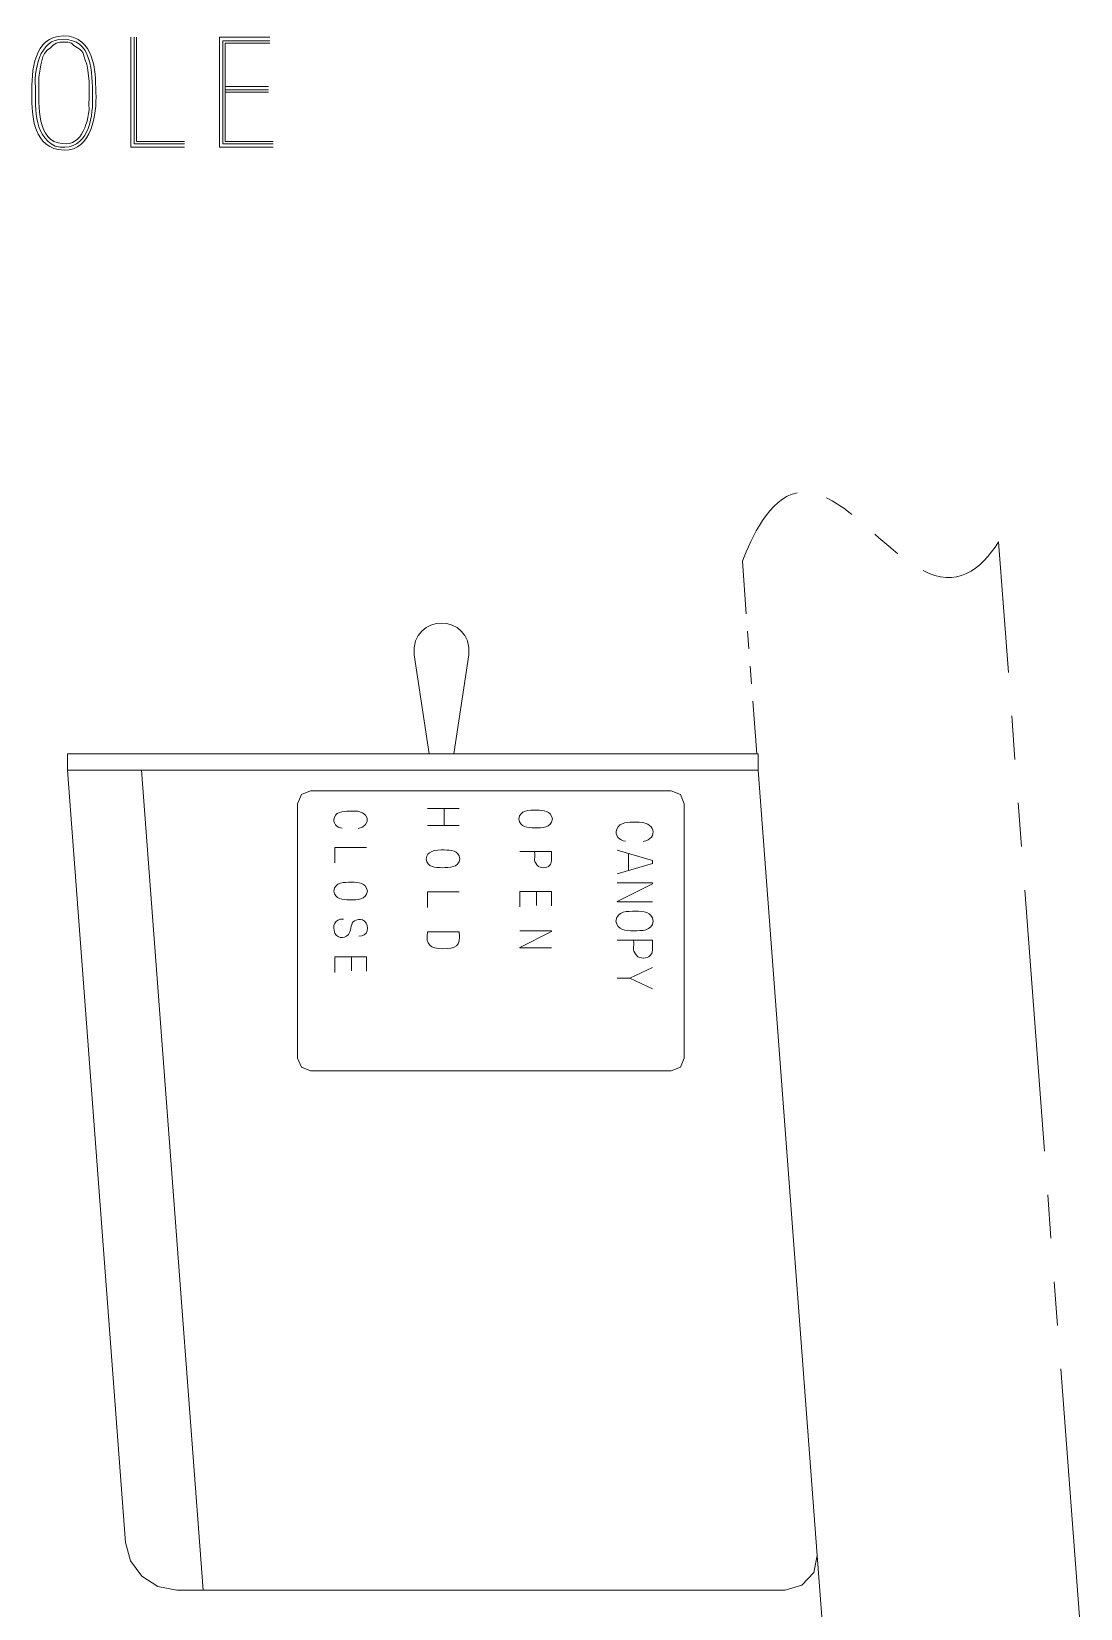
# Model space of a CAD drawing. Header units: millimetres. Extents: x 0.4 to 14.3, y 0.4 to 10.4.
# Drawn here: x 10.616 to 11.934, y 7.843 to 9.824 of the extents above; entities that cross this region are included whole.
import ezdxf

# ---------------------------------------------------------------- set-up
doc = ezdxf.new("R2010")
doc.units = ezdxf.units.MM
doc.layers.add('PDF_Geometry', color=7, linetype='Continuous')

msp = doc.modelspace()

# ---------------------------------------------------------------- linework, layer by layer
at = {"layer": 'PDF_Geometry', "lineweight": 15}
for points in [[(10.669, 9.8068), (10.666, 9.8098), (10.6616, 9.8112), (10.6513, 9.8112), (10.6469, 9.8098), (10.6425, 9.8068), (10.6396, 9.8039)], [(10.8082, 9.6789), (10.7406, 9.6789), (10.7406, 9.8171)], [(10.745, 9.8171), (10.745, 9.6834), (10.8082, 9.6834)], [(10.8082, 9.6863), (10.7479, 9.6863), (10.7479, 9.8171)], [(10.9151, 9.8171), (10.8519, 9.8171), (10.8519, 9.6789), (10.9195, 9.6789)], [(10.9195, 9.6834), (10.8563, 9.6834), (10.8563, 9.8127), (10.9151, 9.8127)], [(10.9151, 9.8098), (10.8592, 9.8098), (10.8592, 9.6863), (10.9195, 9.6863)], [(10.8592, 9.7554), (10.9136, 9.7554)], [(10.8592, 9.751), (10.9136, 9.751)], [(10.9136, 9.748), (10.8592, 9.748)], [(11.6148, 9.2383), (11.6219, 9.2349), (11.6365, 9.2254), (11.6466, 9.2176)], [(11.6756, 9.193), (11.6807, 9.1884), (11.6956, 9.1755), (11.7046, 9.1683)], [(11.8312, 9.1832), (11.8435, 9.0191)], [(11.5091, 9.1589), (11.5141, 9.0929)], [(11.5158, 9.0709), (11.5174, 9.0489)], [(11.1156, 8.917), (11.0966, 9.0411)], [(11.1466, 8.917), (11.1655, 9.0411)], [(11.5191, 9.0269), (11.5207, 9.005)], [(11.5224, 8.983), (11.5273, 8.917)], [(11.8476, 8.9644), (11.8517, 8.9097)], [(11.5289, 8.8963), (11.5289, 8.917), (10.6609, 8.917), (10.6609, 8.8963), (10.7339, 7.9261), (10.7401, 7.9029), (10.7544, 7.8835), (10.7747, 7.8707), (10.7983, 7.8662), (11.5629, 7.8662), (11.5839, 7.8722), (11.5988, 7.8882), (11.6031, 7.9097)], [(11.611, 7.8047), (11.6031, 7.9097), (11.5289, 8.8963), (10.6609, 8.8963)], [(10.7541, 8.8963), (10.8317, 7.8662)], [(11.1532, 8.848), (11.1133, 8.848)], [(11.1342, 8.848), (11.1342, 8.8266)], [(11.8558, 8.8551), (11.86, 8.8004)], [(11.1532, 8.8266), (11.1133, 8.8266)], [(10.997, 8.7798), (10.997, 8.7993), (11.0369, 8.7993)], [(11.2671, 8.7769), (11.2681, 8.7783), (11.269, 8.7797), (11.269, 8.7811), (11.2694, 8.782), (11.2694, 8.7941), (11.2295, 8.7941)], [(11.3517, 8.7662), (11.3961, 8.7791), (11.3961, 8.7827), (11.3517, 8.7957)], [(11.3662, 8.7915), (11.3662, 8.7703)], [(11.1133, 8.7237), (11.1133, 8.7433), (11.1532, 8.7433)], [(11.2694, 8.7258), (11.2694, 8.7439), (11.2295, 8.7439), (11.2295, 8.7244)], [(11.2504, 8.7439), (11.2504, 8.7262)], [(11.3961, 8.7308), (11.3517, 8.7308), (11.3517, 8.7313), (11.3961, 8.7536), (11.3961, 8.7546), (11.3517, 8.7546)], [(11.8641, 8.7457), (11.8888, 8.4175)], [(11.1532, 8.6932), (11.1133, 8.6932)], [(11.2694, 8.6732), (11.2295, 8.6732), (11.2295, 8.6737), (11.2694, 8.6937), (11.2694, 8.6946), (11.2295, 8.6946)], [(11.3936, 8.6637), (11.3946, 8.6653), (11.3956, 8.6668), (11.3956, 8.6684), (11.3961, 8.6694), (11.3961, 8.6828), (11.3517, 8.6828)], [(11.0369, 8.6436), (11.0369, 8.6618), (10.997, 8.6618), (10.997, 8.6422)], [(11.0179, 8.6618), (11.0179, 8.6441)], [(11.3961, 8.6216), (11.3677, 8.6351), (11.3961, 8.6485)], [(11.3677, 8.6351), (11.3517, 8.6351)], [(11.8929, 8.3628), (11.897, 8.3081)], [(11.9011, 8.2534), (11.9052, 8.1987)], [(11.9093, 8.144), (11.934, 7.8158)]]:
    msp.add_lwpolyline(points, dxfattribs=at)
msp.add_lwpolyline([(11.4359, 8.8542), (11.4312, 8.8657), (11.4198, 8.8704), (10.9664, 8.8704), (10.9549, 8.8657), (10.9502, 8.8542), (10.9502, 8.5346), (10.9549, 8.5232), (10.9664, 8.5184), (11.4198, 8.5184), (11.4312, 8.5232), (11.4359, 8.5346)], close=True, dxfattribs=at)
for points in [[(10.6631, 9.8186), (10.6216, 9.8232), (10.6162, 9.7824), (10.6161, 9.751)], [(10.6675, 9.8127), (10.6325, 9.8244), (10.62, 9.7877), (10.6205, 9.7598)], [(10.6969, 9.7422), (10.6959, 9.77), (10.6978, 9.8111), (10.6631, 9.8186)], [(10.6925, 9.7348), (10.6922, 9.7564), (10.6952, 9.8054), (10.6675, 9.8127)], [(10.6396, 9.8039), (10.6267, 9.797), (10.628, 9.7794), (10.6249, 9.7672)], [(10.6852, 9.7833), (10.6791, 9.7993), (10.6835, 9.7984), (10.669, 9.8068)], [(10.6881, 9.726), (10.6875, 9.7463), (10.69, 9.7634), (10.6852, 9.7833)], [(10.6161, 9.751), (10.616, 9.7243), (10.6158, 9.6825), (10.6499, 9.676)], [(10.6205, 9.7598), (10.6215, 9.7319), (10.6164, 9.6949), (10.6455, 9.6804)], [(10.6249, 9.7672), (10.6256, 9.745), (10.62, 9.6991), (10.644, 9.6863)], [(10.6455, 9.6804), (10.6815, 9.6711), (10.6919, 9.7064), (10.6925, 9.7348)], [(10.6499, 9.676), (10.6883, 9.6691), (10.697, 9.7134), (10.6969, 9.7422)], [(10.644, 9.6863), (10.6745, 9.6743), (10.6851, 9.7008), (10.6881, 9.726)], [(11.5091, 9.1589), (11.5205, 9.1875), (11.5428, 9.2383), (11.578, 9.2448)], [(11.7362, 9.1473), (11.7774, 9.1247), (11.8087, 9.1474), (11.8312, 9.1832)], [(11.0966, 9.0411), (11.0924, 9.0945), (11.1697, 9.0945), (11.1655, 9.0411)], [(10.9965, 8.837), (10.995, 8.8333), (10.9959, 8.831), (10.9979, 8.8277)], [(11.0179, 8.8449), (11.0107, 8.8446), (10.9995, 8.8454), (10.9965, 8.837)], [(11.0262, 8.823), (11.0439, 8.8261), (11.0413, 8.8468), (11.0179, 8.8449)], [(11.2504, 8.8462), (11.2411, 8.8459), (11.2298, 8.8466), (11.2281, 8.835)], [(11.2704, 8.835), (11.2686, 8.846), (11.2595, 8.8457), (11.2504, 8.8462)], [(10.9979, 8.8277), (11.0001, 8.8253), (11.003, 8.8236), (11.0063, 8.8235)], [(11.2281, 8.835), (11.2297, 8.8242), (11.2392, 8.8243), (11.2481, 8.8238)], [(11.2481, 8.8238), (11.2575, 8.8242), (11.2687, 8.8233), (11.2704, 8.835)], [(11.3512, 8.8222), (11.3496, 8.8181), (11.3505, 8.8157), (11.3528, 8.8119)], [(11.375, 8.831), (11.3669, 8.8307), (11.3546, 8.8316), (11.3512, 8.8222)], [(11.3843, 8.8067), (11.4039, 8.8101), (11.401, 8.8331), (11.375, 8.831)], [(11.3528, 8.8119), (11.3552, 8.8093), (11.3585, 8.8074), (11.3621, 8.8072)], [(11.1188, 8.7942), (11.1142, 8.7923), (11.1129, 8.7897), (11.1118, 8.7849)], [(11.1118, 8.7849), (11.1135, 8.7741), (11.123, 8.7742), (11.1318, 8.7738)], [(11.1342, 8.7961), (11.1299, 8.7961), (11.1226, 8.796), (11.1188, 8.7942)], [(11.1318, 8.7738), (11.1413, 8.7741), (11.1524, 8.7732), (11.1541, 8.7849)], [(11.1541, 8.7849), (11.1524, 8.7959), (11.1432, 8.7956), (11.1342, 8.7961)], [(11.2481, 8.7941), (11.2492, 8.7851), (11.2459, 8.7839), (11.2509, 8.7774)], [(11.2509, 8.7774), (11.254, 8.7736), (11.2563, 8.7748), (11.2592, 8.7736)], [(11.2592, 8.7736), (11.2622, 8.7745), (11.2649, 8.7741), (11.2671, 8.7769)], [(11.0179, 8.7556), (11.0086, 8.7553), (10.9973, 8.7561), (10.9956, 8.7445)], [(10.9956, 8.7445), (10.9972, 8.7337), (11.0067, 8.7337), (11.0156, 8.7333)], [(11.0156, 8.7333), (11.0251, 8.7337), (11.0361, 8.7327), (11.0379, 8.7445)], [(11.0379, 8.7445), (11.0361, 8.7555), (11.027, 8.7551), (11.0179, 8.7556)], [(11.375, 8.7192), (11.3646, 8.7189), (11.3521, 8.7197), (11.3502, 8.7068)], [(11.3972, 8.7068), (11.3952, 8.7191), (11.3851, 8.7186), (11.375, 8.7192)], [(10.997, 8.6915), (10.9934, 8.7005), (10.9967, 8.7098), (11.0077, 8.7092)], [(11.0239, 8.7078), (11.0169, 8.7057), (11.0185, 8.7005), (11.0156, 8.6924)], [(11.0342, 8.7068), (11.0307, 8.7093), (11.0278, 8.7091), (11.0239, 8.7078)], [(11.0272, 8.6878), (11.0383, 8.6865), (11.0414, 8.7004), (11.0342, 8.7068)], [(11.3502, 8.7068), (11.352, 8.6948), (11.3626, 8.6949), (11.3724, 8.6944)], [(11.3724, 8.6944), (11.3829, 8.6948), (11.3953, 8.6938), (11.3972, 8.7068)], [(11.0156, 8.6924), (11.0122, 8.6848), (11.0007, 8.6835), (10.997, 8.6915)], [(11.1133, 8.6932), (11.1111, 8.6767), (11.1169, 8.672), (11.1323, 8.6718)], [(11.1323, 8.6718), (11.1492, 8.6723), (11.1552, 8.6744), (11.1532, 8.6932)], [(11.3724, 8.6828), (11.3737, 8.6726), (11.37, 8.6716), (11.3755, 8.6642)], [(11.3755, 8.6642), (11.3789, 8.66), (11.3816, 8.6614), (11.3848, 8.6601)], [(11.3848, 8.6601), (11.3881, 8.6611), (11.391, 8.6606), (11.3936, 8.6637)]]:
    msp.add_open_spline(points, degree=3, dxfattribs=at)

doc.saveas('drawing.dxf')
